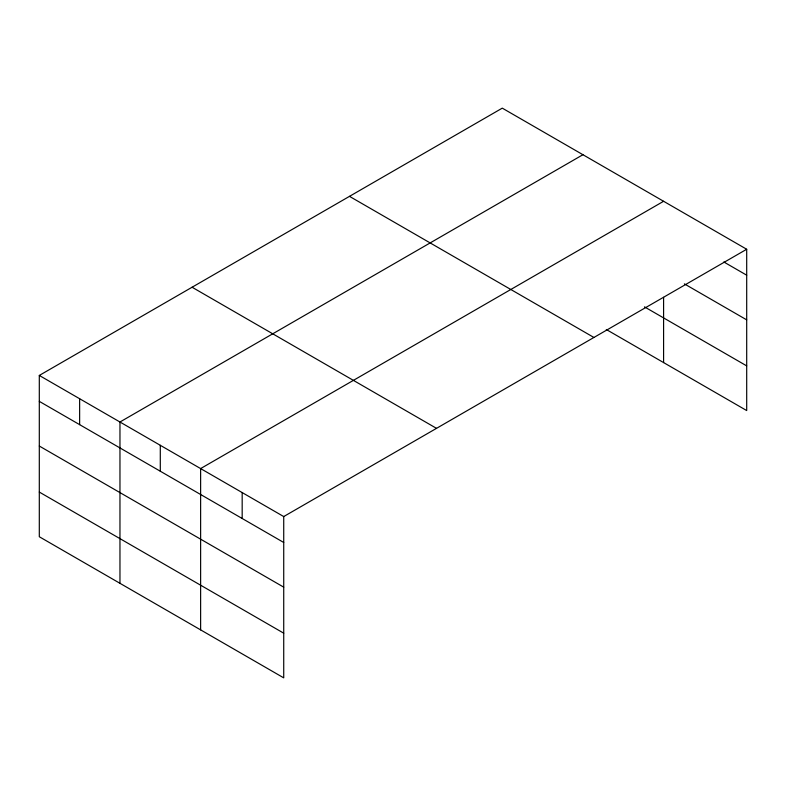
<?xml version="1.0" encoding="UTF-8"?>
<svg xmlns="http://www.w3.org/2000/svg" width="786" height="786" viewBox="0 0 786 786"><rect width="100%" height="100%" fill="white"/><g stroke="black" fill="none" stroke-linecap="round" stroke-linejoin="round"><path stroke-width="1.18" d="M746.7 249.26L502.274 108.144L39.3 375.443L39.3 536.74L283.726 677.856L283.726 516.559L746.7 249.26L746.7 410.557L606.281 329.491M582.937 154.714L119.963 422.003L119.963 583.31M663.59 201.285L200.626 468.574L200.626 629.871M723.847 261.993L746.7 275.188M684.37 283.874L746.7 319.863M644.491 306.874L746.7 365.883M349.495 196.353L593.921 337.469M192.079 287.234L436.505 428.35M39.3 375.443L283.726 516.559M39.3 401.361L283.726 542.478M39.3 446.035L283.726 587.152M39.3 492.065L283.726 633.182M663.59 297.314L663.59 362.582M242.176 492.567L242.176 518.495M160.295 445.289L160.295 471.217M79.632 398.728L79.632 424.646"/></g></svg>
